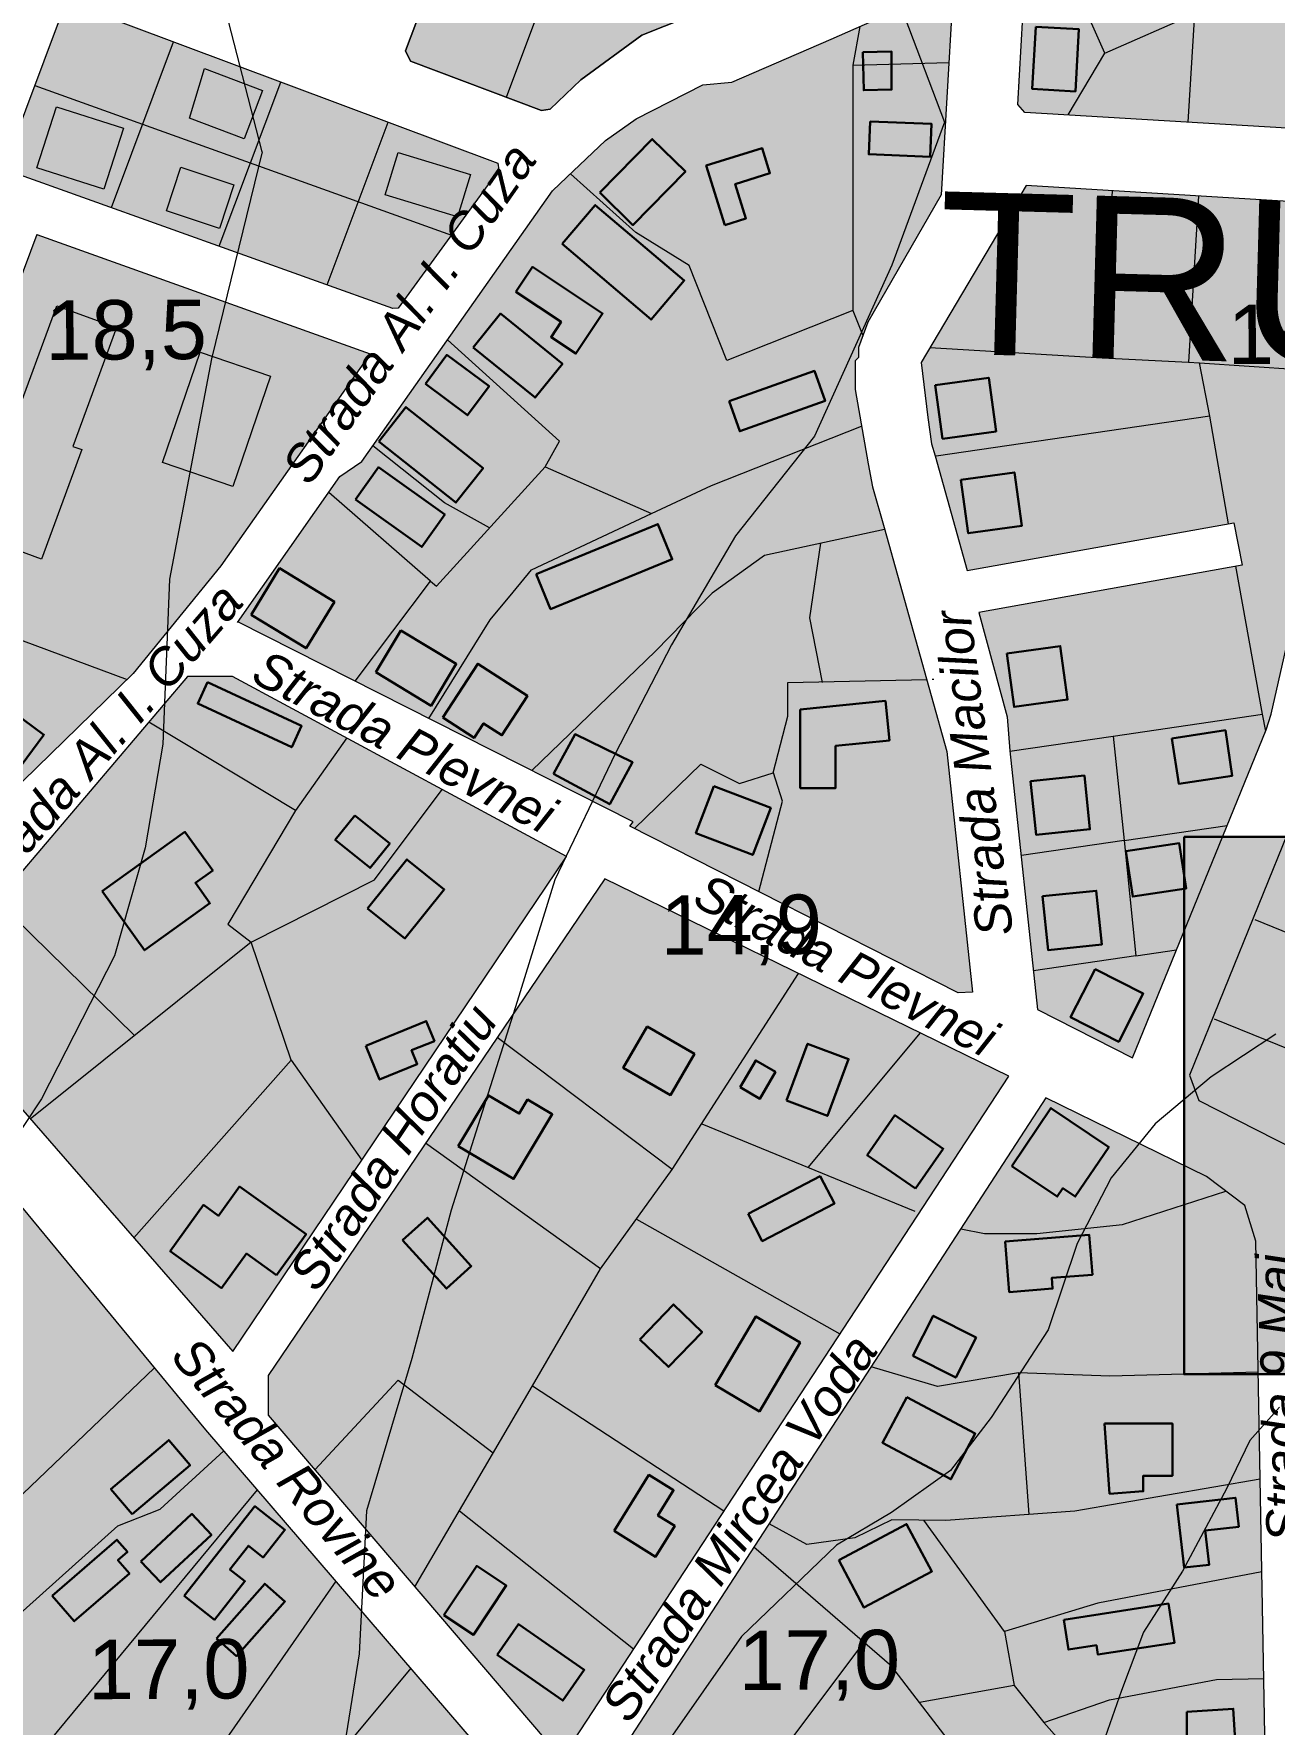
# Model space of a CAD drawing. Header units: metres. Extents: x 783184 to 1587399, y 282652 to 580595.
# Drawn here: x 787923 to 788152.5, y 290812.8 to 291125.7 of the extents above; entities that cross this region are included whole.
import ezdxf

# ---------------------------------------------------------------- set-up
doc = ezdxf.new("R2010")
doc.units = ezdxf.units.M
doc.header["$LTSCALE"] = 0.5
for name, color, linetype in [('cladiri', 18, 'CONTINUOUS'), ('curbe  de nivelI', 7, 'CONTINUOUS'), ('denumire strazi', 3, 'CONTINUOUS'), ('locuinte P+3 P+4', 7, 'CONTINUOUS'), ('locuinte si functiuni complementare', 51, 'CONTINUOUS'), ('spatii verzi', 90, 'CONTINUOUS'), ('strazi', 7, 'CONTINUOUS'), ('trupuri', 18, 'CONTINUOUS'), ('UTR-uri', 7, 'CONTINUOUS')]:
    doc.layers.add(name, color=color, linetype=linetype)
doc.layers.add('cote de nivel', color=1, linetype='CONTINUOUS', lineweight=211)
doc.layers.add('Limite proprietati', color=7, linetype='CONTINUOUS', lineweight=5)
doc.styles.add('arial', font='arial.ttf')
doc.styles.add('ARIAL_ITALIC', font='ariali.ttf')
doc.styles.get("Standard").update_dxf_attribs({"font": 'arial.ttf'})

msp = doc.modelspace()

# ---------------------------------------------------------------- hatches: boundary and pattern name
at = {"layer": 'cladiri', "linetype": 'ByBlock', "lineweight": 30}
h = msp.add_hatch(color=0, dxfattribs=at)
h.dxf.hatch_style = 1
h.paths.add_polyline_path([(788116.37346, 291126.57433), (788108.38647, 291127.0303), (788107.73102, 291115.54899), (788115.71801, 291115.09303)])
at = {"layer": 'cladiri', "lineweight": 30}
h = msp.add_hatch(color=0, dxfattribs=at)
h.paths.add_polyline_path([(788088.87963, 291102.97108), (788089.1294, 291109.05475), (788077.73573, 291109.52253), (788077.48596, 291103.43886)])
h.paths.add_polyline_path([(788076.40802, 291122.3247), (788076.56409, 291115.30802), (788081.72076, 291115.42273), (788081.72076, 291122.44288)])
h.paths.add_polyline_path([(788052.78088, 291097.91463), (788059.21542, 291099.92738), (788057.75707, 291104.58956), (788047.4252, 291101.35771), (788050.87113, 291090.34149), (788054.76845, 291091.56059)])
h.paths.add_polyline_path([(788053.62584, 291052.17535), (788069.40907, 291057.79133), (788067.43864, 291063.32904), (788051.65542, 291057.71305)])
h.paths.add_polyline_path([(788081.30209, 290994.93382), (788080.55903, 291002.2476), (788064.80682, 291000.64722), (788064.80682, 290986.11053), (788071.35367, 290986.11053), (788071.35367, 290993.92308)])
h.paths.add_polyline_path([(788056.02808, 290973.75139), (788059.36371, 290982.43245), (788048.85226, 290986.47139), (788045.51663, 290977.79033)])
h.paths.add_polyline_path([(788029.55664, 290983.11403), (788033.79918, 290990.89955), (788023.16022, 290996.07281), (788019.17994, 290988.76857)])
h.paths.add_polyline_path([(788005.1463, 291009.1336), (787998.67773, 290999.17085), (788004.47328, 290995.40794), (788006.21299, 290998.08741), (788009.60269, 290995.88657), (788014.33154, 291003.16986)])
h.paths.add_polyline_path([(788001.17304, 291009.08344), (787990.93111, 291015.2765), (787986.25782, 291007.54793), (787996.49975, 291001.35487)])
h.paths.add_polyline_path([(787973.3715, 291011.98783), (787978.62721, 291020.60426), (787968.4692, 291026.80028), (787963.21349, 291018.18385)])
h.paths.add_polyline_path([(788015.97105, 291025.73836), (788018.6314, 291019.25052), (788041.14258, 291028.48124), (788038.48223, 291034.96909)])
h.paths.add_polyline_path([(787986.78328, 291045.50994), (787982.50005, 291039.50762), (787994.76341, 291030.75654), (787999.04664, 291036.75887)])
h.paths.add_polyline_path([(788001.09725, 291038.96909), (788006.13611, 291045.33383), (787991.85129, 291056.64289), (787986.81243, 291050.27816)])
h.paths.add_polyline_path([(787995.44106, 291060.93066), (788003.25727, 291055.14149), (788007.23183, 291060.50772), (787999.41561, 291066.29689)])
h.paths.add_polyline_path([(788015.74466, 291058.39198), (788020.81487, 291064.63379), (788009.35661, 291073.94129), (788004.28641, 291067.69948)])
h.paths.add_polyline_path([(788020.56952, 291072.432), (788018.69391, 291069.61586), (788023.31249, 291066.5398), (788028.2483, 291073.9507), (788015.27698, 291082.58985), (788012.21678, 291077.99509)])
h.paths.add_polyline_path([(788037.22402, 291072.85195), (788043.34822, 291080.05337), (788026.88697, 291094.05227), (788020.76277, 291086.85085)])
h.paths.add_polyline_path([(788027.70587, 291096.34699), (788033.84719, 291090.32146), (788043.5697, 291100.23082), (788037.42838, 291106.25634)])
at = {"layer": 'cladiri', "linetype": 'ByBlock', "lineweight": 5}
h = msp.add_hatch(color=256, dxfattribs=at)
h.paths.add_polyline_path([(787965.31374, 291115.25858), (787954.59569, 291119.32856), (787951.81257, 291110.12683), (787961.90917, 291106.29284)])
h.paths.add_polyline_path([(787939.563, 291108.2807), (787927.1876, 291112.23469), (787923.57731, 291100.93501), (787935.9527, 291096.98102)])
h.paths.add_polyline_path([(787960.02963, 291097.8088), (787950.216, 291101.04927), (787947.54365, 291092.95617), (787957.35727, 291089.7157)])
h.paths.add_polyline_path([(788003.80184, 291099.71771), (787990.40434, 291103.78769), (787988.00985, 291095.90556), (788001.40735, 291091.83558)])
at = {"layer": 'cladiri', "lineweight": 30}
h = msp.add_hatch(color=0, dxfattribs=at)
h.paths.add_polyline_path([(787913.15179, 290993.20496), (787911.44015, 290990.87937), (787917.70909, 290986.2654), (787924.8682, 290995.99238), (787909.25735, 291007.48205), (787903.80988, 291000.08065)])
h.paths.add_polyline_path([(787855.22287, 291017.55078), (787866.8482, 291013.50328), (787874.33367, 291035.00324), (787862.70834, 291039.05074)])
h.paths.add_polyline_path([(787843.62067, 291039.65495), (787853.13868, 291036.07045), (787859.47777, 291052.90277), (787849.95976, 291056.48727)])
h.paths.add_polyline_path([(787866.08527, 291048.75003), (787877.7106, 291044.70252), (787885.19608, 291066.20248), (787873.57074, 291070.24998)])
h.paths.add_polyline_path([(787856.53272, 291075.48364), (787864.68799, 291072.20063), (787871.61205, 291089.40058), (787863.45679, 291092.68359)])
h.paths.add_polyline_path([(787876.36927, 291078.28798), (787887.9946, 291074.24048), (787895.48008, 291095.74044), (787883.85475, 291099.78794)])
at = {"layer": 'cladiri', "linetype": 'ByBlock', "lineweight": 5}
h = msp.add_hatch(color=256, dxfattribs=at)
h.paths.add_polyline_path([(787938.31266, 291071.35147), (787927.25194, 291075.41365), (787919.17613, 291053.4244), (787920.65509, 291052.88123), (787913.20863, 291032.60561), (787924.42243, 291028.48721), (787931.86889, 291048.76283), (787930.23685, 291049.36222)])
h.paths.add_polyline_path([(787966.78618, 291062.36451), (787953.77504, 291066.81588), (787946.78793, 291046.3929), (787959.79907, 291041.94154)])
at = {"layer": 'cladiri', "linetype": 'ByBlock', "lineweight": 30}
h = msp.add_hatch(color=0, dxfattribs=at)
h.dxf.hatch_style = 1
h.paths.add_polyline_path([(788101.04261, 291052.15218), (788099.68286, 291062.05931), (788089.77574, 291060.69955), (788091.13549, 291050.79243)])
h = msp.add_hatch(color=0, dxfattribs=at)
h.dxf.hatch_style = 1
h.paths.add_polyline_path([(788105.81132, 291034.63905), (788104.45157, 291044.54618), (788094.54444, 291043.18642), (788095.90419, 291033.2793)])
h = msp.add_hatch(color=0, dxfattribs=at)
h.dxf.hatch_style = 1
h.paths.add_polyline_path([(788112.93476, 291012.4061), (788103.02764, 291011.04634), (788104.38739, 291001.13922), (788114.29451, 291002.49897)])
at = {"layer": 'cladiri', "lineweight": 30}
h = msp.add_hatch(color=0, dxfattribs=at)
h.paths.add_polyline_path([(787970.7136, 290993.66332), (787972.54994, 290997.61652), (787955.16243, 291005.69334), (787953.3261, 291001.74015)])
h.paths.add_polyline_path([(787952.89077, 290968.5575), (787956.0959, 290970.85228), (787950.96953, 290978.0123), (787935.6317, 290967.03084), (787943.45977, 290956.09736), (787955.59247, 290964.78403)])
h.paths.add_polyline_path([(787922.78554, 290940.75091), (787917.70732, 290946.87387), (787921.54467, 290950.05646), (787918.50229, 290953.72475), (787914.46703, 290950.37801), (787915.44967, 290949.19322), (787908.50619, 290943.43448), (787915.64415, 290934.82803)])
h.paths.add_polyline_path([(787957.18743, 290906.94507), (787954.38706, 290908.95396), (787948.23441, 290900.37721), (787957.75295, 290893.54896), (787962.33316, 290899.93374), (787967.92971, 290895.91898), (787973.37403, 290903.50832), (787961.05931, 290912.34245)])
h.paths.add_polyline_path([(787986.97462, 290932.15348), (787993.95473, 290935.01256), (787992.9087, 290937.56631), (787997.1087, 290939.28665), (787995.59804, 290942.97475), (787984.41793, 290938.39534)])
h.paths.add_polyline_path([(787991.65493, 290958.27881), (787998.94039, 290967.3449), (787992.03494, 290972.89407), (787984.74948, 290963.82798)])
h.paths.add_polyline_path([(787985.22266, 290971.34053), (787988.86207, 290975.87702), (787982.40768, 290981.05508), (787978.76827, 290976.51859)])
at = {"layer": 'cladiri', "linetype": 'ByBlock', "lineweight": 30}
h = msp.add_hatch(color=0, dxfattribs=at)
h.dxf.hatch_style = 1
h.paths.add_polyline_path([(788144.74895, 290988.40338), (788143.48215, 290996.80846), (788133.59383, 290995.31811), (788134.86062, 290986.91304)])
h = msp.add_hatch(color=0, dxfattribs=at)
h.dxf.hatch_style = 1
h.paths.add_polyline_path([(788117.38179, 290988.44187), (788107.43491, 290987.41253), (788108.46425, 290977.46565), (788118.41113, 290978.49499)])
h = msp.add_hatch(color=0, dxfattribs=at)
h.dxf.hatch_style = 1
h.paths.add_polyline_path([(788125.06345, 290974.42386), (788126.33024, 290966.01879), (788136.21856, 290967.50913), (788134.95177, 290975.9142)])
h = msp.add_hatch(color=0, dxfattribs=at)
h.dxf.hatch_style = 1
h.paths.add_polyline_path([(788119.58943, 290967.11266), (788109.64255, 290966.08332), (788110.67189, 290956.13644), (788120.61877, 290957.16578)])
h = msp.add_hatch(color=0, dxfattribs=at)
h.dxf.hatch_style = 1
h.paths.add_polyline_path([(788119.36406, 290952.59279), (788114.83553, 290943.67694), (788123.75138, 290939.14841), (788128.27991, 290948.06426)])
at = {"layer": 'cladiri', "lineweight": 30}
h = msp.add_hatch(color=0, dxfattribs=at)
h.paths.add_polyline_path([(787991.21337, 290902.39909), (787999.32834, 290893.45331), (788003.92719, 290897.62505), (787995.81222, 290906.57084)])
h.paths.add_polyline_path([(788018.91408, 290925.73647), (788014.36539, 290928.45261), (788012.81207, 290925.85128), (788007.14853, 290929.23311), (788001.54403, 290919.84729), (788011.75626, 290913.74932)])
h.paths.add_polyline_path([(788045.22999, 290936.90101), (788036.50633, 290941.97168), (788032.07459, 290934.34725), (788040.79824, 290929.27658)])
h.paths.add_polyline_path([(788060.2281, 290933.56585), (788056.57621, 290935.6869), (788053.69722, 290930.73001), (788057.34911, 290928.60897)])
h.paths.add_polyline_path([(788062.24348, 290928.25773), (788069.8432, 290925.42532), (788073.76174, 290935.93925), (788066.16201, 290938.77166)])
h.paths.add_polyline_path([(788086.15461, 290911.96429), (788091.26603, 290919.3599), (788082.32294, 290925.54085), (788077.21152, 290918.14524)])
h.paths.add_polyline_path([(788071.12033, 290909.20445), (788068.48552, 290914.25939), (788055.1501, 290907.30851), (788057.78491, 290902.25357)])
h.paths.add_polyline_path([(788049.0575, 290875.55741), (788057.25272, 290870.7101), (788064.79012, 290883.45338), (788056.5949, 290888.30069)])
h.paths.add_polyline_path([(788040.44516, 290878.96243), (788046.64215, 290885.42261), (788041.33153, 290890.51688), (788035.13454, 290884.0567)])
h.paths.add_polyline_path([(788038.03032, 290843.83258), (788041.59713, 290849.53392), (788038.48223, 290851.48264), (788041.38112, 290856.11635), (788036.82131, 290858.969), (788030.35561, 290848.63394)])
h.paths.add_polyline_path([(788020.87581, 290817.17829), (788024.84097, 290822.85438), (788012.66786, 290831.35817), (788008.7027, 290825.68208)])
h.paths.add_polyline_path([(788010.41848, 290838.49169), (788004.96369, 290842.12469), (787998.87371, 290832.98086), (788004.3285, 290829.34786)])
h = msp.add_hatch(color=0, dxfattribs=at)
h.paths.add_polyline_path([(787801.55448, 290813.1666), (787797.34376, 290816.24646), (787795.4978, 290813.7227), (787799.70852, 290810.64284)])
h.paths.add_polyline_path([(787818.7787, 290819.75372), (787816.5092, 290816.52549), (787821.1074, 290813.29287), (787823.3769, 290816.52109)])
h.paths.add_polyline_path([(787835.63928, 290833.77881), (787830.76549, 290836.17022), (787826.97021, 290828.4353), (787831.844, 290826.04388)])
h.paths.add_polyline_path([(787826.23842, 290849.7852), (787823.86431, 290845.75688), (787837.26833, 290837.85715), (787839.64244, 290841.88547)])
h.paths.add_polyline_path([(787860.18779, 290888.73868), (787852.60991, 290879.36871), (787867.55575, 290867.28141), (787875.13362, 290876.65138)])
h.paths.add_polyline_path([(787888.96573, 290925.68762), (787880.19981, 290914.67018), (787892.34297, 290905.0086), (787901.10888, 290916.02603)])
h.paths.add_polyline_path([(787909.57345, 290878.93215), (787908.40744, 290879.73156), (787910.20324, 290882.35089), (787906.42068, 290884.94419), (787900.90848, 290876.90417), (787904.39311, 290874.51513), (787906.84149, 290878.08629), (787908.30542, 290877.08262)])
h.paths.add_polyline_path([(787951.90171, 290860.75398), (787947.96463, 290865.4071), (787937.26244, 290856.3518), (787941.19953, 290851.69868)])
h.paths.add_polyline_path([(787940.67033, 290840.71101), (787938.5469, 290843.1635), (787940.32791, 290844.70555), (787938.36243, 290846.97561), (787926.3821, 290836.60271), (787930.47101, 290831.88016)])
h.paths.add_polyline_path([(787955.85599, 290847.86881), (787952.2562, 290851.74099), (787942.81846, 290842.96716), (787946.41825, 290839.09497)])
h.paths.add_polyline_path([(787959.2739, 290841.48148), (787962.71464, 290845.83914), (787965.43213, 290843.69345), (787969.46062, 290848.7955), (787963.90956, 290853.17853), (787950.80581, 290836.58275), (787956.41647, 290832.15266), (787962.051, 290839.28873)])
h.paths.add_polyline_path([(787969.4527, 290835.5342), (787965.73248, 290838.82835), (787956.77314, 290828.7102), (787960.49336, 290825.41605)])
h = msp.add_hatch(color=0, dxfattribs=at)
h.paths.add_polyline_path([(788121.89681, 290919.6606), (788111.19559, 290926.87034), (788103.97283, 290916.1498), (788112.37443, 290910.48939), (788113.41058, 290912.02733), (788115.71021, 290910.478)])
h.paths.add_polyline_path([(788102.72997, 290902.15717), (788103.47706, 290892.80951), (788111.50226, 290893.4509), (788111.34381, 290895.43336), (788118.88818, 290896.03632), (788118.29954, 290903.40153)])
h.paths.add_polyline_path([(788093.59316, 290876.98637), (788097.35104, 290884.4033), (788089.41839, 290888.42247), (788085.66051, 290881.00554)])
h.paths.add_polyline_path([(788092.67794, 290858.15148), (788097.20922, 290866.60989), (788084.5607, 290873.38586), (788080.02943, 290864.92745)])
h.paths.add_polyline_path([(788071.92784, 290843.189), (788076.59651, 290834.40662), (788089.16899, 290841.09009), (788084.50032, 290849.87247)])
h.paths.add_polyline_path([(788034.04189, 290802.69776), (788045.65857, 290793.71255), (788053.06141, 290803.28344), (788041.44474, 290812.26864)])
h.paths.add_polyline_path([(788056.99689, 290799.1423), (788050.49334, 290791.78828), (788059.85689, 290783.50759), (788066.36044, 290790.86161)])
h.paths.add_polyline_path([(788100.5057, 290748.20108), (788104.24752, 290741.06687), (788109.79687, 290743.97745), (788110.66339, 290742.32533), (788121.25691, 290747.88153), (788116.64856, 290756.66786)])
h.paths.add_polyline_path([(788129.16551, 290771.29126), (788129.16551, 290763.19184), (788134.60217, 290763.19184), (788134.60217, 290764.83698), (788144.97465, 290765.31342), (788144.66736, 290772.00332)])
h.paths.add_polyline_path([(788135.33438, 290787.61049), (788128.54268, 290787.61049), (788128.29114, 290782.4588), (788135.33438, 290782.4588)])
h.paths.add_polyline_path([(788130.12583, 290799.55047), (788141.82266, 290800.05308), (788141.62303, 290804.69898), (788130.12583, 290804.20495)])
h.paths.add_polyline_path([(788145.4402, 290807.86842), (788144.93981, 290815.68212), (788136.35867, 290815.13259), (788136.35867, 290807.28684)])
h.paths.add_polyline_path([(788113.58564, 290832.16834), (788114.43472, 290826.62822), (788119.62354, 290827.42346), (788119.88846, 290825.69491), (788134.06221, 290827.86719), (788132.9482, 290835.13587)])
h.paths.add_polyline_path([(788134.52527, 290853.5065), (788135.87422, 290841.80429), (788140.48408, 290842.33568), (788139.75604, 290848.6514), (788145.94512, 290849.36483), (788145.3242, 290854.75133)])
h.paths.add_polyline_path([(788128.28916, 290858.79761), (788133.69229, 290858.79761), (788133.69229, 290868.47956), (788121.09357, 290868.47956), (788122.0627, 290855.47809), (788128.28916, 290855.94221)])
at = {"layer": 'locuinte P+3 P+4', "lineweight": 5, "true_color": 0xe47521}
msp.add_hatch(color=32, dxfattribs=at).paths.add_polyline_path([(787985.22888, 291066.49739), (787923.54408, 291088.6036), (787898.57267, 291021.72918), (787940.27565, 291006.22132), (787941.40233, 291007.31789), (787957.62943, 291027.27751), (787971.86828, 291047.51147)])
at = {"layer": 'locuinte si functiuni complementare', "linetype": 'ByBlock', "lineweight": 5}
for points in [[(788108.95833, 291342.14333), (788121.47948, 291331.98275), (788122.3233, 291328.82742), (788114.67457, 291308.38869), (788108.88937, 291292.9296), (788102.93107, 291277.00796), (788096.97277, 291261.08633), (788089.68634, 291241.61571), (788082.13485, 291221.4368), (788076.52704, 291206.45173), (788070.21824, 291189.59351), (788064.61043, 291174.60845), (788058.30164, 291157.75024), (788052.69382, 291142.76515), (788048.10308, 291130.49788), (788035.48823, 291125.48655), (788024.20369, 291117.19797), (788018.55165, 291111.80179), (788016.95162, 291111.55095), (787992.66821, 291120.64961), (787991.78931, 291122.58076), (788001.19078, 291147.64177), (788006.73333, 291162.60879), (788012.34115, 291177.59387), (788017.94903, 291192.57894), (788023.55691, 291207.56399), (788029.16462, 291222.54911), (788034.77248, 291237.53417), (788040.38029, 291252.51924), (788052.32402, 291284.43498), (788058.24026, 291300.24422), (788064.73128, 291317.58946), (788071.56709, 291335.85594), (788081.38077, 291362.07981), (788083.61005, 291362.686), (788095.732, 291352.87614)], [(788237.83792, 291100.35309), (788265.72635, 291210.59077), (788262.63708, 291213.63005), (788209.00544, 291190.11922), (788180.31572, 291076.24808), (788162.23333, 290995.65279), (788136.84753, 290932.96788), (788138.55753, 290928.26888), (788184.65372, 290904.85845), (788189.20792, 290906.91916)]]:
    msp.add_hatch(color=51, dxfattribs=at).paths.add_polyline_path(points)
h = msp.add_hatch(color=51, dxfattribs=at)
h.paths.add_polyline_path([(788196.252, 291184.52647), (788106.91171, 291145.32213), (788105.04867, 291112.6879), (788106.38012, 291111.1904), (788173.41053, 291107.14788), (788177.51058, 291110.14792)])
h.paths.add_polyline_path([(788172.52233, 291090.66679), (788170.34733, 291093.78279), (788106.60109, 291097.6568), (788087.15974, 291064.91909), (788088.42072, 291054.71492), (788089.12975, 291049.85828), (788089.7797, 291047.64725), (788095.70492, 291026.38082), (788145.06801, 291035.24456), (788146.60216, 291027.39382), (788097.82686, 291018.63392), (788103.0734, 290999.29178), (788103.61338, 290993.00671), (788108.69451, 290945.12186), (788126.28175, 290936.18896), (788138.38827, 290965.84183), (788151.02321, 290996.8699), (788151.97835, 290999.80888)])
h.paths.add_polyline_path([(788074.95336, 291059.87386), (788074.96167, 291065.18889), (788075.587, 291065.84982), (788075.58987, 291067.68199), (788077.32981, 291072.33586), (788090.87435, 291095.91735), (788092.30273, 291120.4276), (788074.56034, 291119.93143), (788075.86639, 291127.12007), (788070.55367, 291124.7658), (788052.17621, 291116.80439), (788046.77771, 291116.30298), (788034.46034, 291109.9992), (788028.80345, 291105.98191), (788021.60948, 291099.17764), (788018.97741, 291096.66472), (787983.674, 291046.56977), (787979.64175, 291043.80992), (787960.77177, 291016.89731), (788033.8746, 290979.84279), (788033.30185, 290979.08034), (788094.00737, 290948.21246), (788096.67344, 290948.34225), (788091.95565, 290992.88824), (788080.31331, 291034.33809), (788078.19598, 291041.87634), (788077.39584, 291046.1442)])
h = msp.add_hatch(color=51, dxfattribs=at)
h.paths.add_polyline_path([(787948.85764, 291124.25014), (787930.40394, 291131.16449), (787928.45908, 291130.27559), (787923.20831, 291116.19088), (787943.15087, 291109.01933)])
h.paths.add_polyline_path([(787943.15087, 291109.01933), (787923.20831, 291116.19088), (787917.95755, 291102.10616), (787918.82028, 291100.21133), (787937.35967, 291093.56319)])
h.paths.add_polyline_path([(787963.10192, 291101.84473), (787943.15087, 291109.01933), (787937.35967, 291093.56319), (787957.3174, 291086.40643)])
h.paths.add_polyline_path([(787968.70987, 291116.81178), (787948.85764, 291124.25014), (787943.15087, 291109.01933), (787963.10192, 291101.84473)])
h.paths.add_polyline_path([(787988.56728, 291109.37149), (787968.70987, 291116.81178), (787963.10192, 291101.84473), (787983.05818, 291094.66826)])
h.paths.add_polyline_path([(787983.05818, 291094.66826), (787963.10192, 291101.84473), (787957.3174, 291086.40643), (787977.28035, 291079.24781)])
h.paths.add_polyline_path([(788000.26247, 291088.48142), (787983.05818, 291094.66826), (787977.28035, 291079.24781), (787989.40869, 291074.89864), (787990.39024, 291074.94233)])
h.paths.add_polyline_path([(788009.0705, 291100.56103), (788008.83881, 291101.77603), (787988.56728, 291109.37149), (787983.05818, 291094.66826), (788000.26247, 291088.48142)])
h = msp.add_hatch(color=256, dxfattribs=at)
h.paths.add_polyline_path([(787883.24569, 291103.04549), (787861.85928, 291110.70982), (787857.73804, 291110.51683), (787854.905, 291107.42524), (787847.38058, 291087.14685), (787844.2338, 291076.03631), (787869.35358, 291067.20364)])
h.paths.add_polyline_path([(787915.28495, 291091.56346), (787883.24569, 291103.04549), (787869.35358, 291067.20364), (787844.2338, 291076.03631), (787843.47626, 291073.3616), (787842.49217, 291070.52587), (787868.51159, 291061.43996), (787864.25012, 291049.23635), (787864.6394, 291046.86552), (787893.39999, 291037.13681), (787894.77938, 291036.67021)])
h.paths.add_polyline_path([(787863.48726, 291059.0164), (787841.16579, 291066.70382), (787826.08397, 291023.24452), (787847.51028, 291012.62508)])
h.paths.add_polyline_path([(787894.06383, 291025.05755), (787892.82544, 291030.39458), (787888.79818, 291033.55469), (787865.81066, 291041.18294), (787860.69269, 291039.53594), (787851.52973, 291010.63293), (787882.37811, 290995.34367), (787891.27738, 291013.22327)])
h.paths.add_polyline_path([(787940.27565, 291006.22132), (787898.57267, 291021.72918), (787887.7297, 290992.69128), (787913.33481, 290980.00072)])
at = {"layer": 'locuinte si functiuni complementare', "lineweight": 5}
h = msp.add_hatch(color=256, dxfattribs=at)
h.paths.add_polyline_path([(788103.38039, 290932.81247), (788028.62562, 290969.31143), (787966.36692, 290877.38528), (787966.36692, 290870.05133), (788020.67357, 290806.41934)])
h.paths.add_polyline_path([(788021.5325, 290973.47787), (787959.77254, 291006.79224), (787951.4603, 291006.79224), (787901.82235, 290948.36829), (787959.80025, 290881.80784)])
h.paths.add_polyline_path([(787954.82676, 290867.2851), (787895.08944, 290939.65123), (787778.47658, 290801.0035), (787791.73354, 290789.85343), (787816.35391, 290753.04859), (787831.70858, 290727.53889), (787852.39221, 290688.05171), (787936.74763, 290680.99952), (788014.53637, 290797.82181)])
h.paths.add_polyline_path([(788070.39464, 290748.63572), (788022.00353, 290790.51348), (787953.45523, 290686.95034), (787949.56233, 290680.1372), (788017.77814, 290673.31552), (788046.02591, 290714.86884)])
h = msp.add_hatch(color=256, dxfattribs=at)
h.paths.add_polyline_path([(788151.72817, 290750.14216), (788129.04721, 290761.08395), (788110.52999, 290779.0964), (788077.70606, 290757.00722), (788089.96997, 290746.36467), (788122.84489, 290715.70555), (788127.98463, 290708.43137), (788152.21482, 290718.94136)])
h.paths.add_polyline_path([(788151.24353, 290781.21345), (788138.93709, 290781.0215), (788124.83135, 290781.0215), (788110.52999, 290779.0964), (788129.04721, 290761.08395), (788151.72817, 290750.14216)])
h.paths.add_polyline_path([(788097.85191, 290795.44233), (788094.67245, 290806.70268), (788081.75912, 290823.49809), (788056.2357, 290845.59791), (788027.17098, 290800.86125), (788077.70606, 290757.00722), (788110.52999, 290779.0964)])
h.paths.add_polyline_path([(788087.69779, 290850.5892), (788081.73676, 290850.65077), (788074.89897, 290847.29509), (788066.02183, 290846.09664), (788059.04726, 290849.92549), (788056.2357, 290845.59791), (788081.75912, 290823.49809), (788086.86534, 290816.85682), (788104.3787, 290819.98466), (788102.59582, 290829.96736)])
h.paths.add_polyline_path([(788150.94027, 290800.65635), (788150.84153, 290806.10066), (788132.24284, 290806.10066), (788119.33251, 290802.51792), (788109.88817, 290813.15197), (788104.3787, 290819.98466), (788086.86534, 290816.85682), (788094.67245, 290806.70268), (788097.85191, 290795.44233), (788110.52999, 290779.0964), (788124.83135, 290781.0215), (788138.93709, 290781.0215), (788151.24353, 290781.21345)])
h.paths.add_polyline_path([(788150.56618, 290821.28234), (788141.80497, 290821.12344), (788122.04694, 290817.3275), (788109.88817, 290813.15197), (788119.33251, 290802.51792), (788132.24284, 290806.10066), (788150.84153, 290806.10066)])
h.paths.add_polyline_path([(788150.20827, 290841.01609), (788119.86981, 290835.21222), (788102.59582, 290829.96736), (788104.3787, 290819.98466), (788109.88817, 290813.15197), (788122.04694, 290817.3275), (788141.80497, 290821.12344), (788150.56618, 290821.28234)])
h.paths.add_polyline_path([(788149.8969, 290858.18398), (788115.63586, 290852.25113), (788091.7584, 290850.54726), (788087.69779, 290850.5892), (788102.59582, 290829.96736), (788119.86981, 290835.21222), (788150.20827, 290841.01609)])
h.paths.add_polyline_path([(788149.53796, 290877.97435), (788122.11503, 290877.23887), (788105.22586, 290877.87161), (788107.09759, 290851.64185), (788115.63586, 290852.25113), (788149.8969, 290858.18398)])
h.paths.add_polyline_path([(788105.22586, 290877.87161), (788090.23672, 290875.34069), (788077.924, 290878.98072), (788059.04726, 290849.92549), (788066.02183, 290846.09664), (788074.89897, 290847.29509), (788081.73676, 290850.65077), (788091.7584, 290850.54726), (788107.09759, 290851.64185)])
h.paths.add_polyline_path([(788149.09773, 290902.24726), (788147.10279, 290908.8128), (788143.53545, 290911.52355), (788124.44329, 290905.35214), (788108.60969, 290903.66486), (788098.89842, 290903.66486), (788094.5009, 290904.49602), (788077.924, 290878.98072), (788090.23672, 290875.34069), (788105.22586, 290877.87161), (788122.11503, 290877.23887), (788149.53796, 290877.97435)])
h.paths.add_polyline_path([(788143.53545, 290911.52355), (788139.96811, 290914.23429), (788110.27955, 290928.78265), (788094.5009, 290904.49602), (788098.89842, 290903.66486), (788108.60969, 290903.66486), (788124.44329, 290905.35214)])
at = {"layer": 'spatii verzi', "linetype": 'ByBlock', "lineweight": 5}
msp.add_hatch(color=3, dxfattribs=at).paths.add_polyline_path([(788092.9761, 291131.98239), (788090.58505, 291133.64247), (788075.86639, 291127.12007), (788074.56034, 291119.93143), (788092.30273, 291120.4276)])
at = {"layer": 'UTR-uri', "lineweight": 30}
msp.add_hatch(color=255, dxfattribs=at).paths.add_polyline_path([(788430.13894, 290877.60662), (788430.13894, 290977.10871), (788135.82656, 290977.10871), (788135.82656, 290877.60662)])

# ---------------------------------------------------------------- linework, layer by layer
at = {"layer": 'cladiri', "lineweight": 30}
for points in [[(788108.38647, 291127.0303), (788116.37346, 291126.57433), (788115.71801, 291115.09303), (788107.73102, 291115.54899)], [(788089.77574, 291060.69955), (788099.68286, 291062.05931), (788101.04261, 291052.15218), (788091.13549, 291050.79243)], [(788094.54444, 291043.18642), (788104.45157, 291044.54618), (788105.81132, 291034.63905), (788095.90419, 291033.2793)], [(788103.02764, 291011.04634), (788112.93476, 291012.4061), (788114.29451, 291002.49897), (788104.38739, 291001.13922)], [(788133.59383, 290995.31811), (788143.48215, 290996.80846), (788144.74895, 290988.40338), (788134.86062, 290986.91304)], [(788107.43491, 290987.41253), (788117.38179, 290988.44187), (788118.41113, 290978.49499), (788108.46425, 290977.46565)], [(788125.06345, 290974.42386), (788134.95177, 290975.9142), (788136.21856, 290967.50913), (788126.33024, 290966.01879)], [(788109.64255, 290966.08332), (788119.58943, 290967.11266), (788120.61877, 290957.16578), (788110.67189, 290956.13644)], [(788119.36406, 290952.59279), (788128.27991, 290948.06426), (788123.75138, 290939.14841), (788114.83553, 290943.67694)]]:
    msp.add_lwpolyline(points, close=True, dxfattribs=at)
at = {"layer": 'cladiri', "color": 0, "lineweight": 30}
for points in [[(788076.40802, 291122.3247), (788076.56409, 291115.30802), (788081.72076, 291115.42273), (788081.72076, 291122.44288), (788076.40802, 291122.3247)], [(788077.73573, 291109.52253), (788089.1294, 291109.05475), (788088.87963, 291102.97108), (788077.48596, 291103.43886), (788077.73573, 291109.52253)], [(788027.70587, 291096.34699), (788037.42838, 291106.25634), (788043.5697, 291100.23082), (788033.84719, 291090.32146), (788027.70587, 291096.34699)], [(788050.87113, 291090.34149), (788047.4252, 291101.35771), (788057.75707, 291104.58956), (788059.21542, 291099.92738), (788052.78088, 291097.91463), (788054.76845, 291091.56059), (788050.87113, 291090.34149)], [(788020.76277, 291086.85085), (788037.22402, 291072.85195), (788043.34822, 291080.05337), (788026.88697, 291094.05227), (788020.76277, 291086.85085)], [(788012.21678, 291077.99509), (788020.56952, 291072.432), (788018.69391, 291069.61586), (788023.31249, 291066.5398), (788028.2483, 291073.9507), (788015.27698, 291082.58985), (788012.21678, 291077.99509)], [(788004.28641, 291067.69948), (788015.74466, 291058.39198), (788020.81487, 291064.63379), (788009.35661, 291073.94129), (788004.28641, 291067.69948)], [(787995.44106, 291060.93066), (788003.25727, 291055.14149), (788007.23183, 291060.50772), (787999.41561, 291066.29689), (787995.44106, 291060.93066)], [(788051.65542, 291057.71305), (788067.43864, 291063.32904), (788069.40907, 291057.79133), (788053.62584, 291052.17535), (788051.65542, 291057.71305)], [(787986.81243, 291050.27816), (788001.09725, 291038.96909), (788006.13611, 291045.33383), (787991.85129, 291056.64289), (787986.81243, 291050.27816)], [(787982.50005, 291039.50762), (787994.76341, 291030.75654), (787999.04664, 291036.75887), (787986.78328, 291045.50994), (787982.50005, 291039.50762)], [(788015.97105, 291025.73836), (788038.48223, 291034.96909), (788041.14258, 291028.48124), (788018.6314, 291019.25052), (788015.97105, 291025.73836)], [(787963.21349, 291018.18385), (787968.4692, 291026.80028), (787978.62721, 291020.60426), (787973.3715, 291011.98783), (787963.21349, 291018.18385)], [(787986.25782, 291007.54793), (787996.49975, 291001.35487), (788001.17304, 291009.08344), (787990.93111, 291015.2765), (787986.25782, 291007.54793)], [(787998.67773, 290999.17085), (788005.1463, 291009.1336), (788014.33154, 291003.16986), (788009.60269, 290995.88657), (788006.21299, 290998.08741), (788004.47328, 290995.40794), (787998.67773, 290999.17085)], [(787917.70909, 290986.2654), (787924.8682, 290995.99238), (787909.25735, 291007.48205), (787903.80988, 291000.08065), (787913.15179, 290993.20496), (787911.44015, 290990.87937), (787917.70909, 290986.2654)], [(787955.16243, 291005.69334), (787972.54994, 290997.61652), (787970.7136, 290993.66332), (787953.3261, 291001.74015), (787955.16243, 291005.69334)], [(788064.80682, 291000.64722), (788080.55903, 291002.2476), (788081.30209, 290994.93382), (788071.35367, 290993.92308), (788071.35367, 290986.11053), (788064.80682, 290986.11053), (788064.80682, 291000.64722)], [(788019.17994, 290988.76857), (788029.55664, 290983.11403), (788033.79918, 290990.89955), (788023.16022, 290996.07281), (788019.17994, 290988.76857)], [(788048.85226, 290986.47139), (788059.36371, 290982.43245), (788056.02808, 290973.75139), (788045.51663, 290977.79033), (788048.85226, 290986.47139)], [(787982.40768, 290981.05508), (787988.86207, 290975.87702), (787985.22266, 290971.34053), (787978.76827, 290976.51859), (787982.40768, 290981.05508)], [(787935.6317, 290967.03084), (787950.96953, 290978.0123), (787956.0959, 290970.85228), (787952.89077, 290968.5575), (787955.59247, 290964.78403), (787943.45977, 290956.09736), (787935.6317, 290967.03084)], [(787984.74948, 290963.82798), (787992.03494, 290972.89407), (787998.94039, 290967.3449), (787991.65493, 290958.27881), (787984.74948, 290963.82798)], [(787984.41793, 290938.39534), (787995.59804, 290942.97475), (787997.1087, 290939.28665), (787992.9087, 290937.56631), (787993.95473, 290935.01256), (787986.97462, 290932.15348), (787984.41793, 290938.39534)], [(788036.50633, 290941.97168), (788045.22999, 290936.90101), (788040.79824, 290929.27658), (788032.07459, 290934.34725), (788036.50633, 290941.97168)], [(788062.24348, 290928.25773), (788066.16201, 290938.77166), (788073.76174, 290935.93925), (788069.8432, 290925.42532), (788062.24348, 290928.25773)], [(788053.69722, 290930.73001), (788056.57621, 290935.6869), (788060.2281, 290933.56585), (788057.34911, 290928.60897), (788053.69722, 290930.73001)], [(788001.54403, 290919.84729), (788011.75626, 290913.74932), (788018.91408, 290925.73647), (788014.36539, 290928.45261), (788012.81207, 290925.85128), (788007.14853, 290929.23311), (788001.54403, 290919.84729)], [(788086.15461, 290911.96429), (788091.26603, 290919.3599), (788082.32294, 290925.54085), (788077.21152, 290918.14524), (788086.15461, 290911.96429)], [(788103.97283, 290916.1498), (788111.19559, 290926.87034), (788121.89681, 290919.6606), (788115.71021, 290910.478), (788113.41058, 290912.02733), (788112.37443, 290910.48939), (788103.97283, 290916.1498)], [(787967.92971, 290895.91898), (787973.37403, 290903.50832), (787961.05931, 290912.34245), (787957.18743, 290906.94507), (787954.38706, 290908.95396), (787948.23441, 290900.37721), (787957.75295, 290893.54896), (787962.33316, 290899.93374), (787967.92971, 290895.91898)], [(788055.1501, 290907.30851), (788068.48552, 290914.25939), (788071.12033, 290909.20445), (788057.78491, 290902.25357), (788055.1501, 290907.30851)], [(787991.21337, 290902.39909), (787999.32834, 290893.45331), (788003.92719, 290897.62505), (787995.81222, 290906.57084), (787991.21337, 290902.39909)], [(788102.72997, 290902.15717), (788118.29954, 290903.40153), (788118.88818, 290896.03632), (788111.34381, 290895.43336), (788111.50226, 290893.4509), (788103.47706, 290892.80951), (788102.72997, 290902.15717)], [(788035.13454, 290884.0567), (788041.33153, 290890.51688), (788046.64215, 290885.42261), (788040.44516, 290878.96243), (788035.13454, 290884.0567)], [(788049.0575, 290875.55741), (788056.5949, 290888.30069), (788064.79012, 290883.45338), (788057.25272, 290870.7101), (788049.0575, 290875.55741)], [(788085.66051, 290881.00554), (788089.41839, 290888.42247), (788097.35104, 290884.4033), (788093.59316, 290876.98637), (788085.66051, 290881.00554)], [(788084.5607, 290873.38586), (788097.20922, 290866.60989), (788092.67794, 290858.15148), (788080.02943, 290864.92745), (788084.5607, 290873.38586)], [(788121.09357, 290868.47956), (788122.0627, 290855.47809), (788128.28916, 290855.94221), (788128.28916, 290858.79761), (788133.69229, 290858.79761), (788133.69229, 290868.47956), (788121.09357, 290868.47956)], [(787941.19953, 290851.69868), (787951.90171, 290860.75398), (787947.96463, 290865.4071), (787937.26244, 290856.3518), (787941.19953, 290851.69868)], [(788030.35561, 290848.63394), (788036.82131, 290858.969), (788041.38112, 290856.11635), (788038.48223, 290851.48264), (788041.59713, 290849.53392), (788038.03032, 290843.83258), (788030.35561, 290848.63394)], [(787950.80581, 290836.58275), (787963.90956, 290853.17853), (787969.46062, 290848.7955), (787965.43213, 290843.69345), (787962.71464, 290845.83914), (787959.2739, 290841.48148), (787962.051, 290839.28873), (787956.41647, 290832.15266), (787950.80581, 290836.58275)], [(788134.52527, 290853.5065), (788145.3242, 290854.75133), (788145.94512, 290849.36483), (788139.75604, 290848.6514), (788140.48408, 290842.33568), (788135.87422, 290841.80429), (788134.52527, 290853.5065)], [(787942.81846, 290842.96716), (787952.2562, 290851.74099), (787955.85599, 290847.86881), (787946.41825, 290839.09497), (787942.81846, 290842.96716)], [(788071.92784, 290843.189), (788084.50032, 290849.87247), (788089.16899, 290841.09009), (788076.59651, 290834.40662), (788071.92784, 290843.189)], [(787926.3821, 290836.60271), (787938.36243, 290846.97561), (787940.32791, 290844.70555), (787938.5469, 290843.1635), (787940.67033, 290840.71101), (787930.47101, 290831.88016), (787926.3821, 290836.60271)], [(787998.87371, 290832.98086), (788004.3285, 290829.34786), (788010.41848, 290838.49169), (788004.96369, 290842.12469), (787998.87371, 290832.98086)], [(787956.77314, 290828.7102), (787965.73248, 290838.82835), (787969.4527, 290835.5342), (787960.49336, 290825.41605), (787956.77314, 290828.7102)], [(788113.58564, 290832.16834), (788132.9482, 290835.13587), (788134.06221, 290827.86719), (788119.88846, 290825.69491), (788119.62354, 290827.42346), (788114.43472, 290826.62822), (788113.58564, 290832.16834)], [(788008.7027, 290825.68208), (788020.87581, 290817.17829), (788024.84097, 290822.85438), (788012.66786, 290831.35817), (788008.7027, 290825.68208)], [(788136.35867, 290815.13259), (788144.93981, 290815.68212), (788145.4402, 290807.86842), (788136.35867, 290807.28684), (788136.35867, 290815.13259)]]:
    msp.add_lwpolyline(points, dxfattribs=at)
at = {"layer": 'cladiri', "linetype": 'ByBlock', "lineweight": 5}
for points in [[(787954.59569, 291119.32856), (787965.31374, 291115.25858), (787961.90917, 291106.29284), (787951.81257, 291110.12683), (787954.59569, 291119.32856)], [(787927.1876, 291112.23469), (787939.563, 291108.2807), (787935.9527, 291096.98102), (787923.57731, 291100.93501), (787927.1876, 291112.23469)], [(787990.40434, 291103.78769), (788003.80184, 291099.71771), (788001.40735, 291091.83558), (787988.00985, 291095.90556), (787990.40434, 291103.78769)], [(787950.216, 291101.04927), (787960.02963, 291097.8088), (787957.35727, 291089.7157), (787947.54365, 291092.95617), (787950.216, 291101.04927)], [(787913.20863, 291032.60561), (787920.65509, 291052.88123), (787919.17613, 291053.4244), (787927.25194, 291075.41365), (787938.31266, 291071.35147), (787930.23685, 291049.36222), (787931.86889, 291048.76283), (787924.42243, 291028.48721), (787913.20863, 291032.60561)], [(787946.78793, 291046.3929), (787953.77504, 291066.81588), (787966.78618, 291062.36451), (787959.79907, 291041.94154), (787946.78793, 291046.3929)]]:
    msp.add_lwpolyline(points, dxfattribs=at)
at = {"layer": 'curbe  de nivelI', "color": 21, "lineweight": 5}
for points in [[(787965.23825, 291103.91901), (787955.45243, 291142.00043), (787929.99871, 291168.54678), (787914.86397, 291184.3312), (787876.87801, 291226.06382), (787868.02455, 291290.21749), (787881.30471, 291321.18821), (787899.01163, 291335.56745), (787908.38352, 291344.95109), (787932.83801, 291360.1592), (787970.87844, 291378.08307), (788004.57131, 291378.08307), (788030.65619, 291371.02214), (788056.19756, 291366.67697), (788082.28238, 291374.82418), (788098.04199, 291384.60084), (788117.60565, 291396.0069)], [(788084.15848, 291128.75249), (788091.5029, 291109.38706)], [(788091.5029, 291109.38706), (788081.75311, 291082.93734), (788067.47664, 291051.2673), (788052.85198, 291032.8221), (788041.01296, 291012.63682), (788030.56675, 290992.45151), (788019.42416, 290969.13399), (788012.41982, 290946.61297), (788000.23256, 290907.98249), (787992.92023, 290880.48869), (787984.56329, 290852.29889), (787983.17044, 290825.84917), (787979.68837, 290803.92377), (787970.98324, 290786.87066), (787957.35603, 290764.69672), (787944.47235, 290747.64361), (787927.75847, 290723.63005), (787914.87485, 290708.31709), (787904.08045, 290691.61201), (787895.06257, 290671.64146), (787888.39415, 290653.6974), (787881.5547, 290639.00036)], [(787965.23825, 291103.91901), (787955.85444, 291065.58807), (787948.10258, 291024.81045), (787946.87861, 290994.22728), (787943.61467, 290975.06181), (787937.90278, 290955.08078), (787924.43909, 290928.57533), (787911.38331, 290909.00208), (787901.18356, 290897.58438), (787888.94313, 290874.40941), (787882.41524, 290857.28283), (787877.92738, 290838.11736), (787878.33535, 290813.24302), (787879.55933, 290778.17428), (787879.15136, 290754.93106), (787880.7833, 290729.24119), (787883.23124, 290705.59019), (787876.70335, 290682.75475), (787868.3532, 290667.7283), (787855.20185, 290647.15445), (787838.90559, 290629.15229), (787828.04139, 290622.00859), (787809.74386, 290614.86489), (787765.14351, 290598.29148)], [(788152.82994, 290940.57174), (788140.82133, 290932.63176), (788130.47546, 290923.95321), (788122.34659, 290913.98213), (788116.06511, 290901.79522), (788110.69009, 290885.82817), (788100.15944, 290869.57893), (788092.58479, 290859.79248), (788081.68469, 290852.03719), (788071.52353, 290845.94371), (788053.95072, 290829.07175), (788039.90994, 290808.9449), (788024.39109, 290790.11059), (788016.96865, 290770.07316), (788011.24146, 290752.90071), (788008.83973, 290729.08086), (788006.25327, 290712.27769), (788004.22104, 290693.9973), (787999.0389, 290670.81106), (787989.80153, 290651.97674), (787979.06048, 290633.98204)], [(788153.47724, 290871.53527), (788148.00152, 290865.3563), (788143.76228, 290856.5292), (788135.56017, 290841.12855), (788128.31811, 290829.82989), (788124.25549, 290819.06082), (788119.48639, 290805.46713), (788117.36674, 290787.10678), (788112.24444, 290746.74), (788110.30142, 290736.85365), (788106.76873, 290729.43894), (788099.35004, 290721.49456), (788077.91345, 290694.7489), (788064.79312, 290683.12003), (788045.32491, 290665.96744), (788034.0612, 290651.61692), (788022.67375, 290636.27671)]]:
    msp.add_lwpolyline(points, dxfattribs=at)
at = {"layer": 'Limite proprietati', "color": 0, "lineweight": 5}
for p, q in [((788075.86639, 291127.12007), (788074.56034, 291119.93143)), ((788034.37476, 291088.97585), (788022.28139, 291099.81316)), ((788044.26975, 291082.86532), (788034.37476, 291088.97585)), ((788051.24803, 291065.29005), (788044.26975, 291082.86532)), ((788074.56034, 291074.54623), (788051.24803, 291065.29005)), ((788020.27565, 291050.313), (787999.53937, 291069.08247)), ((788048.38595, 291042.12511), (788076.15493, 291053.11957)), ((787998.99622, 291038.91681), (787985.69936, 291049.44372)), ((788017.60045, 291045.58454), (788020.27565, 291050.313)), ((787997.47862, 291023.47196), (788017.60045, 291045.58454)), ((788017.60045, 291045.58454), (788037.29618, 291036.93365)), ((787996.40469, 291024.40928), (787977.56699, 291040.85087)), ((788037.29618, 291036.93365), (788048.38595, 291042.12511)), ((788007.31124, 291034.27737), (787998.99622, 291038.91681)), ((788015.07017, 291026.529), (788037.29618, 291036.93365)), ((788080.40803, 291034.00086), (788058.18342, 291029.1556)), ((788066.59337, 291017.64815), (788068.63996, 291031.43527)), ((788058.18342, 291029.1556), (788048.51155, 291022.1657)), ((787982.46462, 291005.90159), (787996.40469, 291024.40928)), ((787996.40469, 291024.40928), (787997.47862, 291023.47196)), ((788011.68157, 291022.40277), (788015.07017, 291026.529)), ((788007.43287, 291017.22921), (788011.68157, 291022.40277)), ((788048.51155, 291022.1657), (788038.01656, 291011.47528)), ((787996.07372, 290999.00338), (788007.43287, 291017.22921)), ((788068.91136, 291005.66242), (788066.59337, 291017.64815)), ((788038.01656, 291011.47528), (788015.12518, 290989.34654)), ((788062.49027, 291005.66242), (788088.20849, 291006.22913)), ((788062.49027, 290999.42772), (788062.49027, 291005.66242)), ((788089.24873, 291006.25205), (788089.54743, 291006.25863)), ((788059.81568, 290988.9178), (788062.49027, 290999.42772)), ((788034.13669, 290978.65583), (788046.44264, 290990.52102)), ((788046.44264, 290990.52102), (788053.57491, 290986.95833)), ((788053.57491, 290986.95833), (788059.81568, 290988.9178)), ((788061.49929, 290983.70772), (788059.85915, 290988.93145)), ((788057.14036, 290966.9588), (788061.49929, 290983.70772)), ((788041.12992, 290915.508), (788064.47329, 290951.80884)), ((788041.12992, 290915.508), (788008.73602, 290939.94406)), ((788066.3013, 290915.89405), (788087.03502, 290940.79309)), ((788046.58111, 290923.98504), (788086.0215, 290907.80307)), ((788027.86851, 290897.08821), (787995.47549, 290920.4097)), ((788027.86851, 290897.08821), (788041.12992, 290915.508)), ((788124.44329, 290905.35214), (788143.53545, 290911.52355)), ((788034.49922, 290906.2981), (788072.15253, 290885.08984)), ((788108.60969, 290903.66486), (788124.44329, 290905.35214)), ((788094.5009, 290904.49602), (788098.89842, 290903.66486)), ((788098.89842, 290903.66486), (788108.60969, 290903.66486)), ((788015.25528, 290875.4765), (788027.86851, 290897.08821)), ((788090.23672, 290875.34069), (788077.924, 290878.98072)), ((788105.22586, 290877.87161), (788090.23672, 290875.34069)), ((788122.11503, 290877.23887), (788105.22586, 290877.87161)), ((788105.22586, 290877.87161), (788107.09759, 290851.64185)), ((788149.53796, 290877.97435), (788122.11503, 290877.23887)), ((787975.01292, 290859.92068), (787990.42645, 290876.50615)), ((787990.42645, 290876.50615), (788008.01545, 290863.07166)), ((787993.52025, 290838.23534), (788015.25528, 290875.4765)), ((788015.25528, 290875.4765), (788050.68942, 290852.28976)), ((788149.8969, 290858.18398), (788115.63586, 290852.25113)), ((788001.7391, 290852.31765), (788033.98104, 290826.7559)), ((788115.63586, 290852.25113), (788091.7584, 290850.54726)), ((788066.02183, 290846.09664), (788059.04726, 290849.92549)), ((788081.73676, 290850.65077), (788074.89897, 290847.29509)), ((788091.7584, 290850.54726), (788081.73676, 290850.65077)), ((788102.59582, 290829.96736), (788087.69779, 290850.5892)), ((788074.89897, 290847.29509), (788066.02183, 290846.09664)), ((788081.75912, 290823.49809), (788056.2357, 290845.59791)), ((788150.20827, 290841.01609), (788119.86981, 290835.21222)), ((788119.86981, 290835.21222), (788102.59582, 290829.96736)), ((788076.56243, 290827.99772), (788061.54, 290807.94844)), ((788102.59582, 290829.96736), (788104.3787, 290819.98466)), ((788094.67245, 290806.70268), (788081.75912, 290823.49809)), ((788122.04694, 290817.3275), (788141.80497, 290821.12344)), ((788141.80497, 290821.12344), (788150.56618, 290821.28234)), ((788104.3787, 290819.98466), (788086.86534, 290816.85682)), ((788104.3787, 290819.98466), (788109.88817, 290813.15197)), ((788109.88817, 290813.15197), (788122.04694, 290817.3275)), ((788109.88817, 290813.15197), (788119.33251, 290802.51792))]:
    msp.add_line(p, q, dxfattribs=at)
at = {"layer": 'Limite proprietati', "color": 0, "linetype": 'ByBlock', "lineweight": 5}
for p, q in [((788120.69132, 291065.74259), (788122.57271, 291096.6857)), ((788138.47421, 291095.71979), (788136.67356, 291064.95757))]:
    msp.add_line(p, q, dxfattribs=at)
for points in [[(788126.64194, 291153.98016), (788137.75478, 291129.45173), (788136.5548, 291109.35755)], [(788121.15507, 291122.16394), (788137.77333, 291129.41079), (788156.09233, 291137.44079), (788172.57889, 291144.66755), (788187.90055, 291151.38369)], [(788114.36785, 291110.73484), (788121.15506, 291122.16394), (788110.22493, 291146.77604)], [(788010.44112, 291113.99035), (788020.33712, 291140.43421)], [(788074.56034, 291119.93143), (788092.30273, 291120.4276)], [(788088.79932, 291067.68079), (788120.69132, 291065.74259), (788136.67134, 291064.95771), (788138.68399, 291064.83493), (788166.25013, 291063.01179)], [(788144.02528, 291035.05959), (788140.58831, 291054.96776), (788138.68399, 291064.83493)], [(788140.58831, 291054.96776), (788089.95379, 291047.57716)], [(788150.93901, 290996.66342), (788150.3605, 290999.78494), (788145.43953, 291027.18501)], [(788103.61789, 290992.96314), (788122.72831, 290995.75176), (788150.3605, 290999.78494)], [(788122.72831, 290995.75176), (788124.73011, 290976.40673), (788105.74354, 290973.63523)], [(788124.73031, 290976.40676), (788143.81513, 290979.19137)], [(788124.73011, 290976.40673), (788126.93731, 290955.07676), (788107.95128, 290952.3052)], [(788198.84956, 290945.17673), (788174.61216, 290951.28332), (788148.9678, 290961.73993)], [(788126.93732, 290955.07676), (788134.42874, 290956.17029)], [(788141.38032, 290943.40562), (788169.71995, 290931.89088), (788193.95102, 290925.78564)]]:
    msp.add_lwpolyline(points, dxfattribs=at)
at = {"layer": 'Limite proprietati', "color": 0, "linetype": 'ByBlock', "lineweight": 20}
for points in [[(787937.35967, 291093.56319), (787948.85764, 291124.25014)], [(787923.20831, 291116.19088), (788000.26247, 291088.48142)], [(787957.3174, 291086.40643), (787968.70987, 291116.81178)], [(787977.28035, 291079.24781), (787988.56728, 291109.37149)]]:
    msp.add_lwpolyline(points, dxfattribs=at)
at = {"layer": 'Limite proprietati', "color": 0, "lineweight": 5}
for points in [[(788074.56034, 291119.93143), (788074.56034, 291074.54623), (788076.41234, 291069.88187)], [(787971.38661, 290981.95192), (787944.26433, 290998.32257)], [(787980.91677, 290995.38668), (787971.38661, 290981.95192), (787958.91293, 290960.92293), (787963.20076, 290957.61281), (787922.32516, 290924.83042)], [(787970.61212, 290935.75189), (787963.20076, 290957.61281), (787986.00423, 290969.10086), (787998.54746, 290985.87639)], [(787916.1405, 290965.22078), (787941.62271, 290940.30713)], [(787970.61212, 290935.75189), (787941.49226, 290902.82599)], [(787970.61212, 290935.75189), (787983.66846, 290917.25122)], [(787899.41034, 290834.90951), (787945.3042, 290878.82078)], [(787885.3807, 290849.08357), (787899.41034, 290834.90951), (787910.1342, 290824.07526), (787938.53911, 290849.54971), (787946.38214, 290852.59681), (787958.16506, 290863.40147)], [(787910.1342, 290824.07526), (787922.9258, 290806.07205), (787964.37351, 290856.17887)], [(787978.90695, 290839.27135), (787953.23374, 290802.38204), (787954.73003, 290797.12943), (787965.28693, 290790.1783)], [(787992.74847, 290823.1688), (787972.80006, 290799.20409), (787963.35604, 290787.85866), (787960.71238, 290784.68273), (787990.22074, 290762.69854)]]:
    msp.add_lwpolyline(points, dxfattribs=at)
at = {"layer": 'Limite proprietati', "linetype": 'ByBlock', "lineweight": 5}
msp.add_lwpolyline([(787923.54408, 291088.6036), (787898.57267, 291021.72918), (787940.27565, 291006.22132)], dxfattribs=at)
at = {"layer": 'strazi', "color": 0, "linetype": 'ByBlock', "lineweight": 20}
for points in [[(788138.55753, 290928.26888), (788184.65372, 290904.85845), (788189.20792, 290906.91916), (788237.83792, 291100.35309), (788265.72635, 291210.59077), (788262.63708, 291213.63005), (788209.00544, 291190.11922), (788180.31572, 291076.24808), (788162.23333, 290995.65279), (788136.84753, 290932.96788), (788138.55753, 290928.26888)], [(788173.41053, 291107.14788), (788106.38012, 291111.1904), (788105.04867, 291112.6879), (788106.91171, 291145.32213), (788196.252, 291184.52647), (788177.51058, 291110.14792), (788173.41053, 291107.14788)], [(788048.10308, 291130.49788), (788035.48823, 291125.48655), (788024.20369, 291117.19797), (788018.55165, 291111.80179), (788016.95162, 291111.55095), (787992.66821, 291120.64961), (787991.78931, 291122.58076), (788001.19078, 291147.64177)], [(788001.19078, 291147.64177), (787991.78931, 291122.58076)], [(787960.69083, 291016.78187), (787979.64175, 291043.80992), (787983.674, 291046.56977), (788018.97741, 291096.66472), (788021.60948, 291099.17764), (788028.80345, 291105.98191), (788034.46034, 291109.9992), (788046.77771, 291116.30298), (788052.17621, 291116.80439), (788070.55367, 291124.7658), (788090.58505, 291133.64247)], [(787930.40394, 291131.16449), (788008.83881, 291101.77603), (788009.0705, 291100.56103), (787990.39024, 291074.94233), (787989.40869, 291074.89864), (787918.82028, 291100.21133), (787917.95755, 291102.10616), (787928.45908, 291130.27559), (787930.40394, 291131.16449)], [(788092.9761, 291131.98239), (788090.87435, 291095.91735), (788077.32981, 291072.33586), (788075.58987, 291067.68199), (788075.587, 291065.84982), (788074.96167, 291065.18889), (788074.95336, 291059.87386), (788077.39584, 291046.1442), (788078.19598, 291041.87634), (788080.31331, 291034.33809), (788091.95565, 290992.88824), (788096.67344, 290948.34225), (788094.00737, 290948.21246), (788033.30185, 290979.08034), (788033.8746, 290979.84279), (787960.77177, 291016.89731)], [(787991.78931, 291122.58076), (787992.66821, 291120.64961), (788016.95162, 291111.55095), (788018.55165, 291111.80179), (788024.20369, 291117.19797), (788035.48823, 291125.48655), (788048.10308, 291130.49788)], [(788108.69451, 290945.12186), (788126.28175, 290936.18896), (788138.38827, 290965.84183), (788151.02321, 290996.8699), (788151.97835, 290999.80888), (788172.52233, 291090.66679), (788170.34733, 291093.78279), (788106.60109, 291097.6568), (788087.15974, 291064.91909), (788088.42072, 291054.71492), (788089.12975, 291049.85828), (788089.7797, 291047.64725), (788095.70492, 291026.38082), (788145.06801, 291035.24456), (788146.60216, 291027.39382), (788097.82686, 291018.63392), (788103.0734, 290999.29178), (788103.61338, 290993.00671), (788108.69451, 290945.12186)], [(787923.54408, 291088.6036), (787985.22888, 291066.49739), (787971.86828, 291047.51147), (787957.62943, 291027.27751), (787941.40233, 291007.31789), (787913.33481, 290980.00072), (787887.7297, 290992.69128)]]:
    msp.add_lwpolyline(points, dxfattribs=at)
at = {"layer": 'strazi', "color": 0, "lineweight": 20}
for points in [[(787959.80025, 290881.80784), (788021.5325, 290973.47787), (787959.77254, 291006.79224), (787951.4603, 291006.79224), (787901.82235, 290948.36829), (787959.80025, 290881.80784)], [(788020.67357, 290806.41934), (788103.38039, 290932.81247), (788028.62562, 290969.31143), (787966.36692, 290877.38528), (787966.36692, 290870.05133), (788020.67357, 290806.41934)], [(787778.47658, 290801.0035), (787791.73354, 290789.85343), (787816.35391, 290753.04859), (787831.70858, 290727.53889), (787852.39221, 290688.05171), (787936.74763, 290680.99952), (788014.53637, 290797.82181), (787954.82676, 290867.2851), (787895.08944, 290939.65123), (787778.47658, 290801.0035), (787765.65396, 290785.75794), (787737.80794, 290748.66133), (787718.30067, 290722.67364), (787713.23141, 290709.05462), (787714.40898, 290703.95758), (787716.37621, 290700.82421), (787721.33585, 290699.77407), (787840.28405, 290688.77742), (787840.67735, 290693.03172), (787826.34719, 290723.85058), (787805.43062, 290756.64214), (787787.67515, 290782.50131), (787773.17346, 290794.6983)], [(788152.38106, 290681.30688), (788152.21482, 290718.94136), (788150.94027, 290800.65635), (788149.09773, 290902.24726), (788147.10279, 290908.8128), (788139.96811, 290914.23429), (788110.27955, 290928.78265), (788027.17098, 290800.86125), (788089.96997, 290746.36467), (788122.84489, 290715.70555), (788133.12437, 290701.15719), (788145.39878, 290683.46693), (788148.47431, 290679.93229), (788151.0511, 290679.93229), (788152.38106, 290681.30688)]]:
    msp.add_lwpolyline(points, dxfattribs=at)
at = {"layer": 'UTR-uri', "color": 0, "lineweight": 30}
msp.add_lwpolyline([(788135.82656, 290977.10871), (788430.13894, 290977.10871), (788430.13894, 290877.60662), (788135.82656, 290877.60662), (788135.82656, 290977.10871)], dxfattribs=at)

# ---------------------------------------------------------------- texts
at = {"layer": 'cote de nivel', "color": 32, "lineweight": 30, "style": 'arial'}
for s, p in [('18,5', (787925.15333, 291065.36948)), ('14,2', (788143.93097, 291064.59523)), ('14,9', (788038.97128, 290955.23756)), ('17,0', (788053.41882, 290819.12923)), ('17,0', (787933.02822, 290817.42668))]:
    msp.add_text(s, height=11, rotation=0.3467557, dxfattribs=at).set_placement(p)
at = {"layer": 'denumire strazi', "color": 0, "lineweight": 30, "style": 'ARIAL_ITALIC'}
for s, rotation, p in [('Strada Al. I. Cuza', 55.0857029, (787974.00703, 291041.83735)), ('Strada Al. I. Cuza', 49.1766561, (787913.79998, 290964.42738)), ('Strada Macilor', 97.6395711, (788104.2548, 290959.14128)), ('Strada Plevnei', 332.257083, (787962.86996, 291006.02272)), ('Strada Plevnei', 332.257083, (788044.57662, 290964.65247)), ('Strada Horatiu', 56.3283242, (787975.38731, 290892.52008)), ('Strada 9 Mai', 92.0813428, (788157.90753, 290846.60849)), ('Strada Rovine', 310.0566149, (787948.08583, 290880.82358)), ('Strada Mircea Voda', 56.3283242, (788033.19259, 290812.66112))]:
    msp.add_text(s, height=6.75, rotation=rotation, dxfattribs=at).set_placement(p)
at = {"layer": 'trupuri', "color": 0, "lineweight": 30}
msp.add_text('TRUP 1', height=30, rotation=358.42, dxfattribs=at).set_placement((788089.84975, 291066.60242))

doc.saveas('drawing.dxf')
